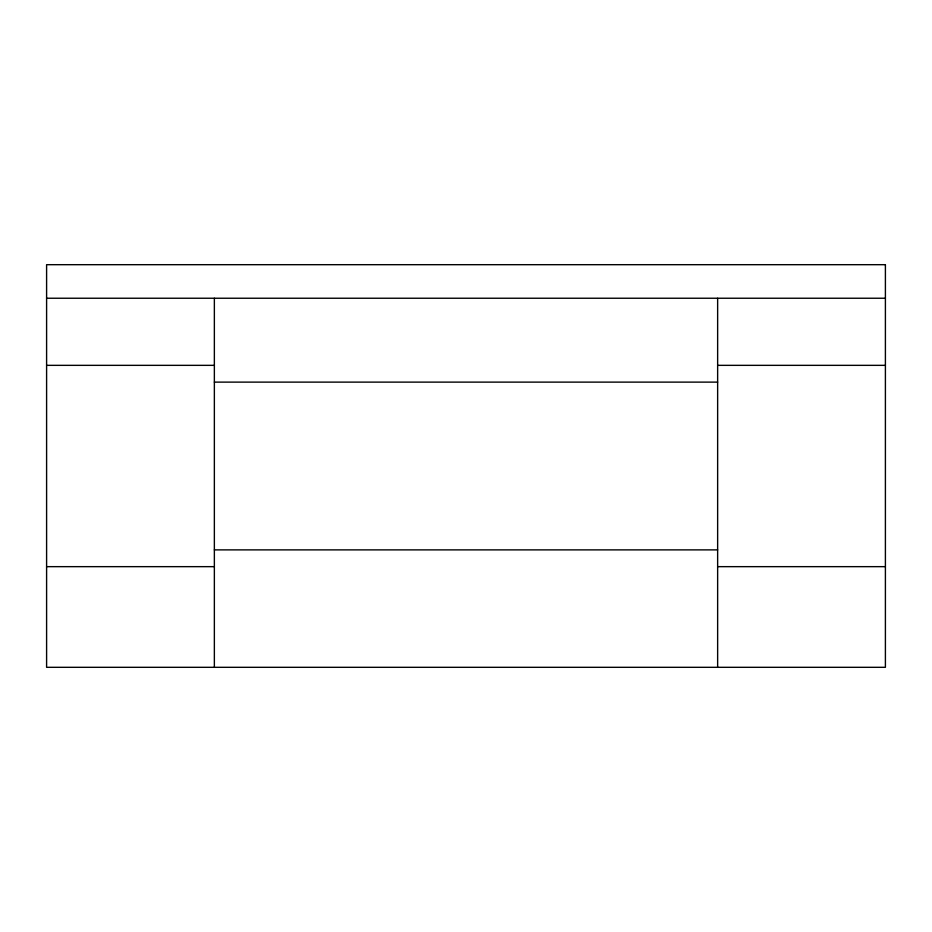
<?xml version="1.0" encoding="UTF-8"?>
<svg xmlns="http://www.w3.org/2000/svg" width="932" height="932" viewBox="0 0 932 932"><rect width="100%" height="100%" fill="white"/><g stroke="black" fill="none" stroke-linecap="round" stroke-linejoin="round"><path stroke-width="1.4" d="M46.6 298.24L885.4 298.24M46.6 365.344L214.36 365.344M717.64 365.344L885.4 365.344M214.36 382.12L717.64 382.12M214.36 549.88L717.64 549.88M46.6 566.656L214.36 566.656M717.64 566.656L885.4 566.656M717.64 298.24L717.64 667.312M214.36 298.24L214.36 667.312M885.4 264.688L46.6 264.688L46.6 667.312L885.4 667.312L885.4 264.688"/></g></svg>
